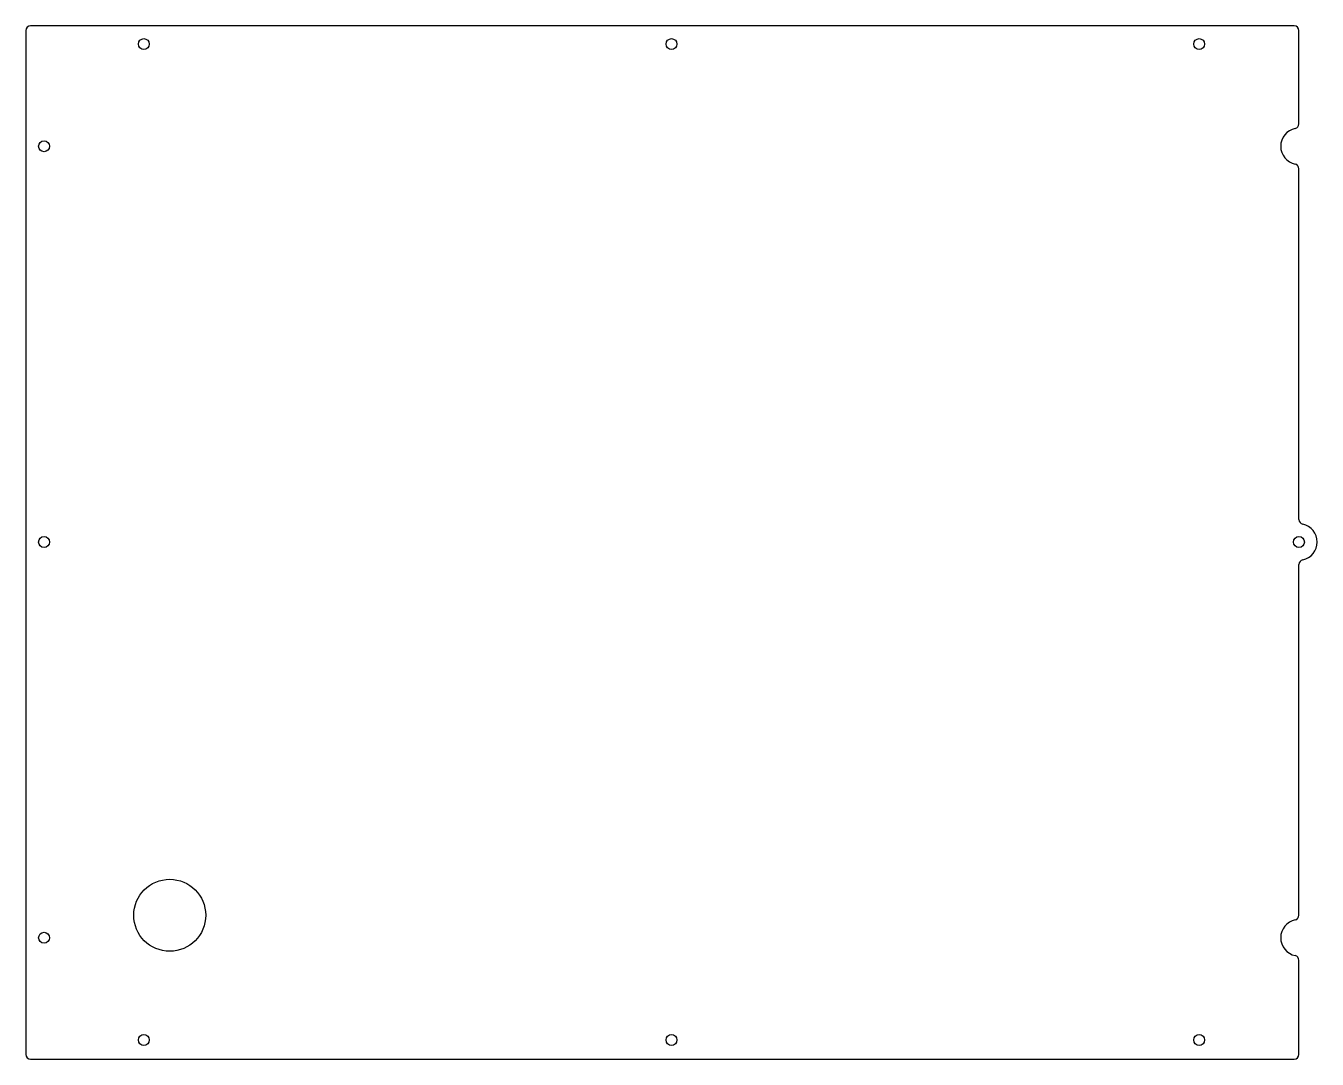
# Model space of a CAD drawing. Header units: inches. Extents: x -13.3 to 13.6, y -10.8 to 10.8.
import ezdxf

# ---------------------------------------------------------------- set-up
doc = ezdxf.new("R2010")
doc.units = ezdxf.units.IN
doc.header["$MEASUREMENT"] = 0

msp = doc.modelspace()

# ---------------------------------------------------------------- linework, layer by layer
at = {"color": 7, "linetype": 'Continuous', "lineweight": 25}
for p, q in [((13.17, 10.77), (-13.17, 10.77)), ((-13.27, 10.67), (-13.27, -10.67)), ((13.27, 8.729), (13.27, 10.67)), ((13.27, 0.479), (13.27, 7.791)), ((13.27, -7.771), (13.27, -0.459)), ((13.27, -10.67), (13.27, -8.709)), ((-13.17, -10.77), (13.17, -10.77))]:
    msp.add_line(p, q, dxfattribs=at)
for centre, radius in [((-10.81, 10.39), 0.114), ((0.19, 10.39), 0.114), ((11.19, 10.39), 0.114), ((-12.89, 8.26), 0.114), ((-12.89, 0.01), 0.114), ((13.27, 0.01), 0.114), ((-10.27, -7.77), 0.75), ((-12.89, -8.24), 0.114), ((-10.81, -10.37), 0.114), ((0.19, -10.37), 0.114), ((11.19, -10.37), 0.114)]:
    msp.add_circle(centre, radius, dxfattribs=at)
for centre, radius, start, end in [((-13.17, 10.67), 0.1, 90, 180), ((13.17, 10.67), 0.1, 0, 90), ((13.27, 8.26), 0.38, 102.0247, 257.9753), ((13.17, 8.729), 0.1, 282.0247, 0), ((13.17, 7.791), 0.1, 0, 77.9753), ((13.37, 0.479), 0.1, 180, 257.9753), ((13.27, 0.01), 0.38, 282.0247, 77.9753), ((13.37, -0.459), 0.1, 102.0247, 180), ((13.17, -7.771), 0.1, 282.0247, 0), ((13.27, -8.24), 0.38, 102.0247, 257.9753), ((13.17, -8.709), 0.1, 0, 77.9753), ((-13.17, -10.67), 0.1, 180, 270), ((13.17, -10.67), 0.1, 270, 360)]:
    msp.add_arc(centre, radius, start, end, dxfattribs=at)

doc.saveas('drawing.dxf')
